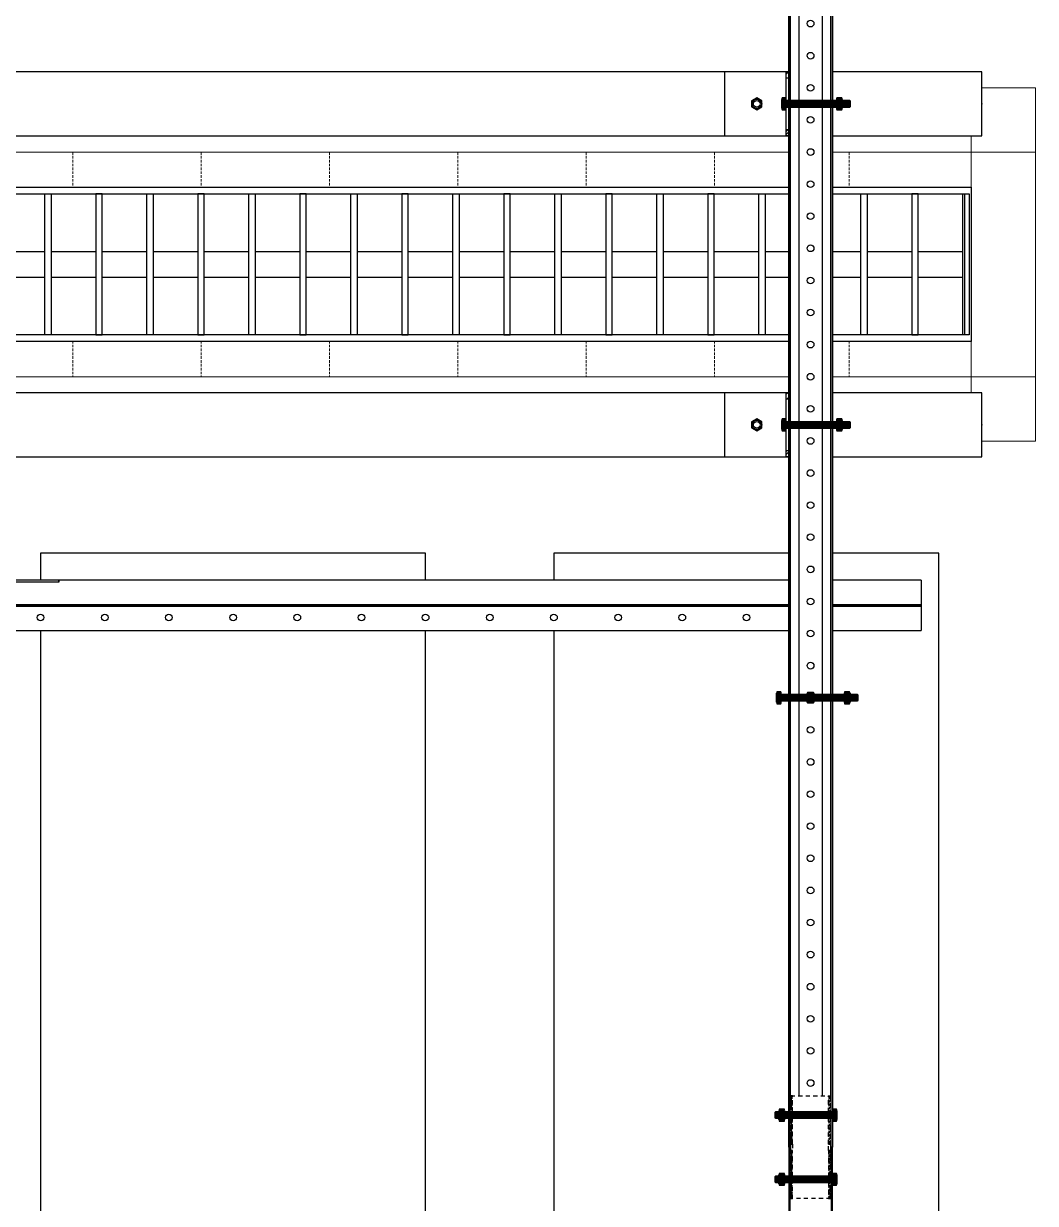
# Model space of a CAD drawing. Header units: millimetres. Extents: x -962357 to -591296, y -223672 to 59420.
# Drawn here: x -754543 to -753755, y -172975 to -172056 of the extents above; entities that cross this region are included whole.
import ezdxf

# ---------------------------------------------------------------- set-up
doc = ezdxf.new("R2010")
doc.units = ezdxf.units.MM
doc.linetypes.add('DPA_Hidden 50', pattern=[3, 2, -1])
doc.linetypes.add('TA_HL_000.90000', pattern=[5.85, 3.195, -2.655])
for name, color, linetype in [('000 - H A T C H', 8, 'Continuous'), ('000 - WIPEOUT', 250, 'Continuous'), ('001 - ASCESSORIES', 251, 'Continuous'), ('A04_TUBE SERIES', 2, 'Continuous'), ('A11_ALU.SOLID SHEET', 2, 'Continuous')]:
    doc.layers.add(name, color=color, linetype=linetype)
doc.layers.add('A-GLAZ-CURT', color=2, linetype='Continuous', lineweight=9)
pattern_1 = [(135, (45431.8018, -77824.1695), (-1.325825215, -1.325825215), []), (135, (45431.8018, -77823.2856), (-1.325825215, -1.325825215), [])]
pattern_2 = [(110, (-0.5, 0), (-0.939693, -0.34202), []), (110, (-0.2012, 0.6409), (-0.939693, -0.34202), [1.25, -0.25, 0, -0.25])]

# ---------------------------------------------------------------- blocks, each defined once
blk = doc.blocks.new('*U4621')
at = {"color": 1}
blk.add_wipeout([(600, -60), (-600, -60), (-600, 60), (600, 60)], dxfattribs=at).dxf.layer = '000 - WIPEOUT'
at = {"layer": '001 - ASCESSORIES', "color": 0}
blk.add_lwpolyline([(600, -60), (-600, -60), (-600, 60), (600, 60)], close=True, dxfattribs=at)
at = {"layer": '001 - ASCESSORIES'}
for points in [[(-593.5, -55), (-598.5, -55), (-598.5, 55), (-593.5, 55)], [(595, -55), (-595, -55), (-595, 55), (595, 55)], [(-558.77, -55), (-553.77, -55), (-553.77, 55), (-558.77, 55)], [(-514.03, -55), (-519.03, -55), (-519.03, 55), (-514.03, 55)], [(-479.3, -55), (-474.3, -55), (-474.3, 55), (-479.3, 55)], [(-434.57, -55), (-439.57, -55), (-439.57, 55), (-434.57, 55)], [(-399.83, -55), (-394.83, -55), (-394.83, 55), (-399.83, 55)], [(-355.1, -55), (-360.1, -55), (-360.1, 55), (-355.1, 55)], [(-320.37, -55), (-315.37, -55), (-315.37, 55), (-320.37, 55)], [(-275.63, -55), (-280.63, -55), (-280.63, 55), (-275.63, 55)], [(-240.9, -55), (-235.9, -55), (-235.9, 55), (-240.9, 55)], [(-196.17, -55), (-201.17, -55), (-201.17, 55), (-196.17, 55)], [(-161.43, -55), (-156.43, -55), (-156.43, 55), (-161.43, 55)], [(-116.7, -55), (-121.7, -55), (-121.7, 55), (-116.7, 55)], [(-81.97, -55), (-76.97, -55), (-76.97, 55), (-81.97, 55)], [(-37.23, -55), (-42.23, -55), (-42.23, 55), (-37.23, 55)], [(-2.5, -55), (2.5, -55), (2.5, 55), (-2.5, 55)], [(42.23, -55), (37.23, -55), (37.23, 55), (42.23, 55)], [(76.97, -55), (81.97, -55), (81.97, 55), (76.97, 55)], [(121.7, -55), (116.7, -55), (116.7, 55), (121.7, 55)], [(156.43, -55), (161.43, -55), (161.43, 55), (156.43, 55)], [(201.17, -55), (196.17, -55), (196.17, 55), (201.17, 55)], [(235.9, -55), (240.9, -55), (240.9, 55), (235.9, 55)], [(280.63, -55), (275.63, -55), (275.63, 55), (280.63, 55)], [(315.37, -55), (320.37, -55), (320.37, 55), (315.37, 55)], [(360.1, -55), (355.1, -55), (355.1, 55), (360.1, 55)], [(394.83, -55), (399.83, -55), (399.83, 55), (394.83, 55)], [(439.57, -55), (434.57, -55), (434.57, 55), (439.57, 55)], [(474.3, -55), (479.3, -55), (479.3, 55), (474.3, 55)], [(519.03, -55), (514.03, -55), (514.03, 55), (519.03, 55)], [(553.77, -55), (558.77, -55), (558.77, 55), (553.77, 55)], [(598.5, -55), (593.5, -55), (593.5, 55), (598.5, 55)]]:
    blk.add_lwpolyline(points, close=True, dxfattribs=at)
for points in [[(-593.5, 10), (-558.77, 10)], [(-553.77, 10), (-519.03, 10)], [(-514.03, 10), (-479.3, 10)], [(-474.3, 10), (-439.57, 10)], [(-434.57, 10), (-399.83, 10)], [(-394.83, 10), (-360.1, 10)], [(-355.1, 10), (-320.37, 10)], [(-315.37, 10), (-280.63, 10)], [(-275.63, 10), (-240.9, 10)], [(-235.9, 10), (-201.17, 10)], [(-196.17, 10), (-161.43, 10)], [(-156.43, 10), (-121.7, 10)], [(-116.7, 10), (-81.97, 10)], [(-76.97, 10), (-42.23, 10)], [(-37.23, 10), (-2.5, 10)], [(2.5, 10), (37.23, 10)], [(42.23, 10), (76.97, 10)], [(81.97, 10), (116.7, 10)], [(121.7, 10), (156.43, 10)], [(161.43, 10), (196.17, 10)], [(201.17, 10), (235.9, 10)], [(240.9, 10), (275.63, 10)], [(280.63, 10), (315.37, 10)], [(320.37, 10), (355.1, 10)], [(360.1, 10), (394.83, 10)], [(399.83, 10), (434.57, 10)], [(439.57, 10), (474.3, 10)], [(479.3, 10), (514.03, 10)], [(519.03, 10), (553.77, 10)], [(558.77, 10), (593.5, 10)], [(-593.5, -10), (-558.77, -10)], [(-553.77, -10), (-519.03, -10)], [(-514.03, -10), (-479.3, -10)], [(-474.3, -10), (-439.57, -10)], [(-434.57, -10), (-399.83, -10)], [(-394.83, -10), (-360.1, -10)], [(-355.1, -10), (-320.37, -10)], [(-315.37, -10), (-280.63, -10)], [(-275.63, -10), (-240.9, -10)], [(-235.9, -10), (-201.17, -10)], [(-196.17, -10), (-161.43, -10)], [(-156.43, -10), (-121.7, -10)], [(-116.7, -10), (-81.97, -10)], [(-76.97, -10), (-42.23, -10)], [(-37.23, -10), (-2.5, -10)], [(2.5, -10), (37.23, -10)], [(42.23, -10), (76.97, -10)], [(81.97, -10), (116.7, -10)], [(121.7, -10), (156.43, -10)], [(161.43, -10), (196.17, -10)], [(201.17, -10), (235.9, -10)], [(240.9, -10), (275.63, -10)], [(280.63, -10), (315.37, -10)], [(320.37, -10), (355.1, -10)], [(360.1, -10), (394.83, -10)], [(399.83, -10), (434.57, -10)], [(439.57, -10), (474.3, -10)], [(479.3, -10), (514.03, -10)], [(519.03, -10), (553.77, -10)], [(558.77, -10), (593.5, -10)]]:
    blk.add_lwpolyline(points, dxfattribs=at)
blk = doc.blocks.new('*U4843')
blk.add_attdef('EXTR.OVL-LENGTH_', (-25, -59.09), '', height=5)
blk.add_wipeout([(-25, 0), (25, 0), (25, 1208.5), (-25, 1208.5)]).dxf.layer = '000 - WIPEOUT'
blk.add_point((0, 0))
at = {"layer": 'A04_TUBE SERIES', "color": 0}
blk.add_lwpolyline([(-25, 0), (25, 0), (25, 1208.5), (-25, 1208.5)], close=True, dxfattribs=at)
blk = doc.blocks.new('*U4844')
blk.add_attdef('EXTR.OVL-LENGTH_', (-25, -59.09), '', height=5)
blk.add_wipeout([(-25, 0), (25, 0), (25, 1208.5), (-25, 1208.5)]).dxf.layer = '000 - WIPEOUT'
blk.add_point((0, 0))
at = {"layer": 'A04_TUBE SERIES', "color": 0}
blk.add_lwpolyline([(-25, 0), (25, 0), (25, 1208.5), (-25, 1208.5)], close=True, dxfattribs=at)
blk = doc.blocks.new('*U4853')
at = {"color": 3}
for points in [[(-875, 150), (875, 150), (875, -150), (-875, -150)], [(-875, -250), (875, -250), (875, -550), (-875, -550)]]:
    blk.add_wipeout(points, dxfattribs=at).dxf.layer = '000 - WIPEOUT'
at = {"layer": 'A11_ALU.SOLID SHEET', "color": 0, "linetype": 'ByBlock'}
for points in [[(-875, -150), (875, -150), (875, 150), (-875, 150)], [(-875, -550), (875, -550), (875, -250), (-875, -250)]]:
    blk.add_lwpolyline(points, close=True, dxfattribs=at)
blk = doc.blocks.new('*U4932')
at = {"color": 1}
blk.add_wipeout([(-736, 0), (336, 0), (336, -39), (-736, -39)], dxfattribs=at).dxf.layer = '000 - WIPEOUT'
at = {"layer": '001 - ASCESSORIES', "linetype": 'ByBlock'}
for p, q in [((-736, -20), (-736, 0)), ((336, -20), (336, 0)), ((336, -18.8), (-736, -18.8))]:
    blk.add_line(p, q, dxfattribs=at)
at = {"layer": '001 - ASCESSORIES'}
blk.add_line((336, -20), (-736, -20), dxfattribs=at)
at = {"layer": '001 - ASCESSORIES', "color": 0}
for p, q in [((-736, -39), (-736, -20)), ((336, -20), (336, -39))]:
    blk.add_line(p, q, dxfattribs=at)
for points in [[(336, 0), (-736, 0)], [(-736, -20), (336, -20)]]:
    blk.add_lwpolyline(points, dxfattribs=at)
at = {"layer": '001 - ASCESSORIES'}
for points in [[(336, -20), (-736, -20)], [(-736, -39), (336, -39)]]:
    blk.add_lwpolyline(points, dxfattribs=at)
at = {"layer": '001 - ASCESSORIES', "color": 2}
for points in [[(-64.41, -37.8), (-64.41, -39), (63.83, -39), (63.83, -37.8)], [(-64.12, -37.8), (-64.12, -39), (64.12, -39), (64.12, -37.8)]]:
    blk.add_lwpolyline(points, close=True, dxfattribs=at)
at = {"layer": '001 - ASCESSORIES'}
for centre in [(-650, -10), (-600, -10), (-550, -10), (-500, -10), (-450, -10), (-400, -10), (-350, -10), (-300, -10), (-250, -10), (-200, -10), (-150, -10), (-100, -10), (-50, -10), (0, -10), (0, -10), (50, -10), (100, -10), (150, -10), (200, -10), (250, -10)]:
    blk.add_circle(centre, 2.6, dxfattribs=at)
blk = doc.blocks.new('000 - ASSCESSORIES_FAMELINE_GALV.BRACKET_FITTING_U-PROFILE_CC-01_TOP_VIEW')
at = {"color": 6}
blk.add_wipeout([(1500, -17), (-1500, -17), (-1500, 17), (1500, 17)], dxfattribs=at).dxf.layer = '000 - WIPEOUT'
at = {"layer": '001 - ASCESSORIES', "color": 0, "linetype": 'ByBlock'}
for p, q in [((1500, 15.8), (-1500, 15.8)), ((1500, -15.8), (-1500, -15.8))]:
    blk.add_line(p, q, dxfattribs=at)
at = {"layer": '001 - ASCESSORIES', "color": 1}
blk.add_lwpolyline([(1500, 17), (1500, -17), (-1500, -17), (-1500, 17)], close=True, dxfattribs=at)
at = {"layer": '001 - ASCESSORIES', "color": 0, "linetype": 'ByBlock'}
for points in [[(-1500, 17), (-1500, 9), (1500, 9), (1500, 17)], [(-1500, -9), (-1500, -17), (1500, -17), (1500, -9)]]:
    blk.add_lwpolyline(points, close=True, dxfattribs=at)
at = {"layer": '001 - ASCESSORIES', "color": 1, "linetype": 'Continuous'}
for centre in [(625, 0), (650, 0), (675, 0), (700, 0), (725, 0), (750, 0), (775, 0), (800, 0), (825, 0), (850, 0), (875, 0), (900, 0), (925, 0), (950, 0), (975, 0), (1000, 0), (1025, 0), (1050, 0), (1075, 0), (1100, 0), (1125, 0), (1150, 0), (1175, 0), (1200, 0), (1225, 0), (1250, 0), (1275, 0), (1300, 0), (1325, 0), (1350, 0), (1375, 0), (1400, 0), (1425, 0), (1450, 0), (1475, 0), (1500, 0)]:
    blk.add_circle(centre, 2.6, dxfattribs=at)
blk = doc.blocks.new('000 - ASSCESSORIES_FAMELINE_GALV._SPICE-FOR_CC-01_TOP_VIEW')
blk.add_wipeout([(-40, 15.5), (40, 15.5), (40, -15.5), (-40, -15.5)]).dxf.layer = '000 - WIPEOUT'
at = {"layer": '000 - H A T C H'}
h = blk.add_hatch(dxfattribs=at)
h.set_pattern_fill('ANSI32', color=8, scale=5, angle=90)
h.set_pattern_definition(pattern_1)
h.paths.add_polyline_path([(-27.5, 14), (-27.5, 15.5), (-40, 15.5), (-40, 14)])
h.paths.add_polyline_path([(-2.5, 14), (-2.5, 15.5), (-22.5, 15.5), (-22.5, 14)])
h.paths.add_polyline_path([(27.5, 15.5), (27.5, 14), (40, 14), (40, 15.5)])
h.paths.add_polyline_path([(22.5, 14), (22.5, 15.5), (2.5, 15.5), (2.5, 14)])
h = blk.add_hatch(dxfattribs=at)
h.set_pattern_fill('ANSI32', color=8, scale=5, angle=90)
h.set_pattern_definition(pattern_1)
h.paths.add_polyline_path([(-27.5, -15.5), (-27.5, -14), (-40, -14), (-40, -15.5)])
h.paths.add_polyline_path([(-2.5, -15.5), (-2.5, -14), (-22.5, -14), (-22.5, -15.5)])
h.paths.add_polyline_path([(27.5, -14), (27.5, -15.5), (40, -15.5), (40, -14)])
h.paths.add_polyline_path([(22.5, -15.5), (22.5, -14), (2.5, -14), (2.5, -15.5)])
at = {"layer": '001 - ASCESSORIES', "color": 0, "linetype": 'ByBlock'}
for points in [[(-40, 15.5), (40, 15.5), (40, -15.5), (-40, -15.5)], [(-27.5, 14), (-27.5, 15.5), (-40, 15.5), (-40, 14)], [(-27.5, 15.5), (-22.5, 15.5), (-22.5, 14), (-27.5, 14)], [(-2.5, 14), (-2.5, 15.5), (-22.5, 15.5), (-22.5, 14)], [(-2.5, 15.5), (2.5, 15.5), (2.5, 14), (-2.5, 14)], [(22.5, 14), (22.5, 15.5), (2.5, 15.5), (2.5, 14)], [(22.5, 15.5), (27.5, 15.5), (27.5, 14), (22.5, 14)], [(27.5, 15.5), (27.5, 14), (40, 14), (40, 15.5)], [(-27.5, -15.5), (-27.5, -14), (-40, -14), (-40, -15.5)], [(-27.5, -14), (-22.5, -14), (-22.5, -15.5), (-27.5, -15.5)], [(-2.5, -15.5), (-2.5, -14), (-22.5, -14), (-22.5, -15.5)], [(-2.5, -14), (2.5, -14), (2.5, -15.5), (-2.5, -15.5)], [(2.5, -14), (22.5, -14), (22.5, -15.5), (2.5, -15.5)], [(22.5, -14), (27.5, -14), (27.5, -15.5), (22.5, -15.5)], [(27.5, -14), (40, -14), (40, -15.5), (27.5, -15.5)]]:
    blk.add_lwpolyline(points, close=True, dxfattribs=at)
blk = doc.blocks.new('*U4733')
at = {"layer": '001 - ASCESSORIES', "color": 0, "linetype": 'ByBlock', "rotation": 90}
blk.add_blockref('000 - ASSCESSORIES_FAMELINE_GALV._SPICE-FOR_CC-01_TOP_VIEW', (0, 0), dxfattribs=at)
blk = doc.blocks.new('*U4662')
at = {"color": 1}
for p, q in [((-3.46, 4.5), (3.46, 4.5)), ((-3.46, 0), (3.46, 0))]:
    blk.add_line(p, q, dxfattribs=at)
at = {"color": 0}
for points in [[(-2.31, 4.21, 0.249893), (-4.62, 4.21), (-4.62, 0.29, 0.249893), (-2.31, 0.29)], [(2.31, 4.21, 0.062422), (0, 4.5, 0.062422), (-2.31, 4.21), (-2.31, 0.29, 0.061692), (0, 0, 0.061692), (2.31, 0.29)], [(4.62, 4.21, 0.249893), (2.31, 4.21), (2.31, 0.29, 0.249893), (4.62, 0.29)]]:
    blk.add_lwpolyline(points, format="xyb", close=True, dxfattribs=at)
blk = doc.blocks.new('*U4707')
at = {"layer": '000 - H A T C H'}
h = blk.add_hatch(color=250, dxfattribs=at)
h.dxf.hatch_style = 1
edge = h.paths.add_edge_path()
edge.add_line((0.29, 4.62), (4.21, 4.62))
edge.add_arc((2.05, 3.46), 2.45, 0, 28.06093, ccw=False)
edge.add_line((4.5, 3.46), (4.5, 0.01))
edge.add_arc((-4.86, 0), 9.36, -0.02392, 0.02392, ccw=False)
edge.add_line((4.5, 0), (4.5, 0))
edge.add_arc((-4.86, 0), 9.36, -0.02392, 0.02392, ccw=False)
edge.add_line((4.5, -0.01), (4.5, -3.46))
edge.add_arc((2.05, -3.46), 2.45, -28.06093, 0, ccw=False)
edge.add_line((4.21, -4.62), (0.29, -4.62))
edge.add_arc((2.45, -3.46), 2.45, 180, 208.06093, ccw=False)
edge.add_line((0, -3.46), (0, 3.46))
edge.add_arc((2.45, 3.46), 2.45, 151.93907, 180, ccw=False)
at = {"layer": '001 - ASCESSORIES', "color": 0, "rotation": 270}
blk.add_blockref('*U4662', (0, 0), dxfattribs=at)
blk = doc.blocks.new('*U4682')
at = {"color": 1}
for p, q in [((-3.46, 3.5), (3.46, 3.5)), ((-3.46, 0), (3.46, 0))]:
    blk.add_line(p, q, dxfattribs=at)
at = {"color": 0}
for points in [[(-2.31, 3.21, 0.249855), (-4.62, 3.21), (-4.62, 0.29, 0.249855), (-2.31, 0.29)], [(2.31, 3.21, 0.062432), (0, 3.5, 0.062432), (-2.31, 3.21), (-2.31, 0.29, 0.061701), (0, 0, 0.061701), (2.31, 0.29)], [(4.62, 3.21, 0.249855), (2.31, 3.21), (2.31, 0.29, 0.249855), (4.62, 0.29)]]:
    blk.add_lwpolyline(points, format="xyb", close=True, dxfattribs=at)
blk = doc.blocks.new('*U4693')
at = {"layer": '000 - H A T C H'}
h = blk.add_hatch(dxfattribs=at)
h.set_pattern_fill('ANSI35', color=8, scale=4, angle=65)
h.set_pattern_definition(pattern_2)
h.paths.add_polyline_path([(0, -2.5), (44.5, -2.5), (44.5, 2.5), (0, 2.5)])
at = {"color": 8}
blk.add_line((44.5, -2.5), (44.5, 2.5), dxfattribs=at)
at = {"color": 1}
blk.add_lwpolyline([(44.5, 2.5), (0, 2.5), (0, -2.5), (44.5, -2.5), (45, -2), (45, 2)], close=True, dxfattribs=at)
blk = doc.blocks.new('*U4734')
at = {"layer": '000 - H A T C H'}
h = blk.add_hatch(color=250, dxfattribs=at)
h.dxf.hatch_style = 1
edge = h.paths.add_edge_path()
edge.add_line((-0.29, -4.62), (-3.21, -4.62))
edge.add_arc((-1.05, -3.46), 2.45, 180, 208.05689, ccw=False)
edge.add_line((-3.5, -3.46), (-3.5, -0.01))
edge.add_arc((5.86, 0), 9.36, 179.97608, 180.02392, ccw=False)
edge.add_line((-3.5, 0), (-3.5, 0))
edge.add_arc((5.86, 0), 9.36, 179.97608, 180.02392, ccw=False)
edge.add_line((-3.5, 0.01), (-3.5, 3.46))
edge.add_arc((-1.05, 3.46), 2.45, 151.94311, 180, ccw=False)
edge.add_line((-3.21, 4.62), (-0.29, 4.62))
edge.add_arc((-2.45, 3.46), 2.45, 360, 388.05689, ccw=False)
edge.add_line((0, 3.46), (0, -3.46))
edge.add_arc((-2.45, -3.46), 2.45, 331.94311, 360, ccw=False)
blk.add_blockref('*U4693', (0, 0))
at = {"layer": '001 - ASCESSORIES', "rotation": 90}
blk.add_blockref('*U4682', (0, 0), dxfattribs=at)
blk = doc.blocks.new('*U4735')
at = {"layer": '001 - ASCESSORIES', "rotation": 270}
for name, p in [('*U4734', (0, 0)), ('*U4707', (0, -37.2))]:
    blk.add_blockref(name, p, dxfattribs=at)
blk = doc.blocks.new('*U4937')
at = {"layer": '001 - ASCESSORIES'}
blk.add_lwpolyline([(3687.5, 17), (1500, 17), (1500, -17), (3687.5, -17)], close=True, dxfattribs=at)
at = {"layer": '001 - ASCESSORIES', "color": 0}
blk.add_lwpolyline([(3687.5, 16.2), (1500, 16.2), (1500, -16.2), (3687.5, -16.2)], close=True, dxfattribs=at)
at = {"layer": '001 - ASCESSORIES'}
blk.add_circle((1525, 0), 2.6, dxfattribs=at)
at = {"layer": '001 - ASCESSORIES', "color": 0, "linetype": 'ByBlock'}
blk.add_blockref('000 - ASSCESSORIES_FAMELINE_GALV.BRACKET_FITTING_U-PROFILE_CC-01_TOP_VIEW', (0, 0), dxfattribs=at)
at = {"layer": '001 - ASCESSORIES', "linetype": 'TA_HL_000.90000', "rotation": 90}
blk.add_blockref('*U4733', (1500, 0), dxfattribs=at)
for p in [(1475, 17), (1525, 17)]:
    blk.add_blockref('*U4735', p)
blk = doc.blocks.new('*U4663')
at = {"layer": '001 - ASCESSORIES', "color": 0}
blk.add_lwpolyline([(4.62, 0), (2.31, 4), (-2.31, 4), (-4.62, 0), (-2.31, -4), (2.31, -4)], close=True, dxfattribs=at)
at = {"layer": '001 - ASCESSORIES', "color": 8}
blk.add_circle((0, 0), 3.85, dxfattribs=at)
at = {"layer": '001 - ASCESSORIES', "color": 0}
blk.add_circle((0, 0), 2.6, dxfattribs=at)
blk = doc.blocks.new('*U4664')
at = {"layer": '000 - H A T C H'}
h = blk.add_hatch(color=250, dxfattribs=at)
h.dxf.hatch_style = 1
h.paths.add_polyline_path([(4, -2.31), (4, 2.31), (0, 4.62), (-4, 2.31), (-4, -2.31), (0, -4.62)])
h.paths.add_polyline_path([(0, -2.6, -1), (0, 2.6, -1)], flags=16)
at = {"layer": '001 - ASCESSORIES', "color": 0, "rotation": 270}
blk.add_blockref('*U4663', (0, 0), dxfattribs=at)
blk = doc.blocks.new('*U4696')
at = {"layer": '000 - H A T C H'}
h = blk.add_hatch(dxfattribs=at)
h.set_pattern_fill('ANSI35', color=8, scale=4, angle=65)
h.set_pattern_definition(pattern_2)
h.paths.add_polyline_path([(0, -2.5), (59.5, -2.5), (59.5, 2.5), (0, 2.5)])
at = {"color": 8}
blk.add_line((59.5, -2.5), (59.5, 2.5), dxfattribs=at)
at = {"color": 1}
blk.add_lwpolyline([(59.5, 2.5), (0, 2.5), (0, -2.5), (59.5, -2.5), (60, -2), (60, 2)], close=True, dxfattribs=at)
blk = doc.blocks.new('*U4748')
at = {"layer": '000 - H A T C H'}
h = blk.add_hatch(color=250, dxfattribs=at)
h.dxf.hatch_style = 1
edge = h.paths.add_edge_path()
edge.add_line((-0.29, -4.62), (-3.21, -4.62))
edge.add_arc((-1.05, -3.46), 2.45, 180, 208.05689, ccw=False)
edge.add_line((-3.5, -3.46), (-3.5, -0.01))
edge.add_arc((5.86, 0), 9.36, 179.97608, 180.02392, ccw=False)
edge.add_line((-3.5, 0), (-3.5, 0))
edge.add_arc((5.86, 0), 9.36, 179.97608, 180.02392, ccw=False)
edge.add_line((-3.5, 0.01), (-3.5, 3.46))
edge.add_arc((-1.05, 3.46), 2.45, 151.94311, 180, ccw=False)
edge.add_line((-3.21, 4.62), (-0.29, 4.62))
edge.add_arc((-2.45, 3.46), 2.45, 360, 388.05689, ccw=False)
edge.add_line((0, 3.46), (0, -3.46))
edge.add_arc((-2.45, -3.46), 2.45, 331.94311, 360, ccw=False)
blk.add_blockref('*U4696', (0, 0))
at = {"layer": '001 - ASCESSORIES', "rotation": 90}
blk.add_blockref('*U4682', (0, 0), dxfattribs=at)
blk = doc.blocks.new('*U4821')
at = {"layer": '001 - ASCESSORIES'}
blk.add_blockref('*U4748', (-23, 0), dxfattribs=at)
at = {"layer": '001 - ASCESSORIES', "color": 2}
for rotation in [90, 90, 270, 270]:
    blk.add_blockref('*U4664', (0, 0), dxfattribs=dict(at, rotation=rotation))
at = {"layer": '001 - ASCESSORIES', "color": 1}
blk.add_blockref('*U4707', (26.2, 0), dxfattribs=at)
blk = doc.blocks.new('000 - ASSCESSORIES_FAMELINE_AL.EXTR._L-PROFILE_50x68mm._non-code_TOP_VIEW')
blk.add_wipeout([(-50, -25), (0, -25), (0, 25), (-50, 25)]).dxf.layer = '000 - WIPEOUT'
at = {"layer": '000 - H A T C H'}
h = blk.add_hatch(dxfattribs=at)
h.set_pattern_fill('ANSI32', color=8, scale=0.5)
h.set_pattern_definition([(45, (-14193.569, 11847.092), (-3.367596, 3.367596), []), (45, (-14191.324, 11847.092), (-3.367596, 3.367596), [])])
h.paths.add_polyline_path([(-2, 20), (0, 20), (0, 25), (-2, 25)])
h.paths.add_polyline_path([(0, -20), (-2, -20), (-2, -25), (0, -25)])
at = {"layer": '001 - ASCESSORIES', "color": 0}
for p, q in [((0, 20), (-2, 20)), ((-2, -20), (0, -20))]:
    blk.add_line(p, q, dxfattribs=at)
at = {"layer": '001 - ASCESSORIES', "color": 1}
blk.add_line((-2, -20), (-2, 20), dxfattribs=at)
at = {"layer": '001 - ASCESSORIES'}
blk.add_lwpolyline([(-50, -25), (0, -25), (0, 25), (-50, 25)], close=True, dxfattribs=at)
at = {"layer": '001 - ASCESSORIES', "color": 0}
for points in [[(-2, 25), (0, 25), (0, 20), (-2, 20)], [(-2, -20), (0, -20), (0, -25), (-2, -25)]]:
    blk.add_lwpolyline(points, close=True, dxfattribs=at)
at = {"layer": '001 - ASCESSORIES', "color": 1}
blk.add_circle((-25, 0), 2.6, dxfattribs=at)
blk = doc.blocks.new('*U4738')
at = {"layer": '001 - ASCESSORIES', "color": 0}
blk.add_blockref('000 - ASSCESSORIES_FAMELINE_AL.EXTR._L-PROFILE_50x68mm._non-code_TOP_VIEW', (0, 0), dxfattribs=at)
blk = doc.blocks.new('*U4683')
blk.add_circle((0, 0), 3.66)
at = {"layer": '001 - ASCESSORIES', "color": 0}
blk.add_lwpolyline([(4.62, 0), (2.31, 4), (-2.31, 4), (-4.62, 0), (-2.31, -4), (2.31, -4)], close=True, dxfattribs=at)
at = {"layer": '001 - ASCESSORIES', "color": 8}
blk.add_circle((0, 0), 3.85, dxfattribs=at)
blk = doc.blocks.new('*U4715')
at = {"layer": '001 - ASCESSORIES', "rotation": 90}
blk.add_blockref('*U4683', (0, 0), dxfattribs=at)
blk = doc.blocks.new('*U4751')
at = {"layer": '001 - ASCESSORIES'}
blk.add_blockref('*U4715', (0, 0), dxfattribs=at)
blk = doc.blocks.new('*U4694')
at = {"layer": '000 - H A T C H'}
h = blk.add_hatch(dxfattribs=at)
h.set_pattern_fill('ANSI35', color=8, scale=4, angle=65)
h.set_pattern_definition(pattern_2)
h.paths.add_polyline_path([(0, -2.5), (49.5, -2.5), (49.5, 2.5), (0, 2.5)])
at = {"color": 8}
blk.add_line((49.5, -2.5), (49.5, 2.5), dxfattribs=at)
at = {"color": 1}
blk.add_lwpolyline([(49.5, 2.5), (0, 2.5), (0, -2.5), (49.5, -2.5), (50, -2), (50, 2)], close=True, dxfattribs=at)
blk = doc.blocks.new('*U4746')
at = {"layer": '000 - H A T C H'}
h = blk.add_hatch(color=250, dxfattribs=at)
h.dxf.hatch_style = 1
edge = h.paths.add_edge_path()
edge.add_line((-0.29, -4.62), (-3.21, -4.62))
edge.add_arc((-1.05, -3.46), 2.45, 180, 208.05689, ccw=False)
edge.add_line((-3.5, -3.46), (-3.5, -0.01))
edge.add_arc((5.86, 0), 9.36, 179.97608, 180.02392, ccw=False)
edge.add_line((-3.5, 0), (-3.5, 0))
edge.add_arc((5.86, 0), 9.36, 179.97608, 180.02392, ccw=False)
edge.add_line((-3.5, 0.01), (-3.5, 3.46))
edge.add_arc((-1.05, 3.46), 2.45, 151.94311, 180, ccw=False)
edge.add_line((-3.21, 4.62), (-0.29, 4.62))
edge.add_arc((-2.45, 3.46), 2.45, 360, 388.05689, ccw=False)
edge.add_line((0, 3.46), (0, -3.46))
edge.add_arc((-2.45, -3.46), 2.45, 331.94311, 360, ccw=False)
blk.add_blockref('*U4694', (0, 0))
at = {"layer": '001 - ASCESSORIES', "rotation": 90}
blk.add_blockref('*U4682', (0, 0), dxfattribs=at)
blk = doc.blocks.new('*U4752')
at = {"layer": '001 - ASCESSORIES'}
for name, p in [('*U4746', (0, 0)), ('*U4707', (39.2, -0.01))]:
    blk.add_blockref(name, p, dxfattribs=at)
blk = doc.blocks.new('*U4794')
at = {"color": 2}
blk.add_blockref('*U4738', (0, 0), dxfattribs=at)
for name, p in [('*U4751', (-25, 0)), ('*U4752', (-2, 0))]:
    blk.add_blockref(name, p)
blk = doc.blocks.new('*U4956')
blk.add_blockref('*U4621', (-9725, 3530.5))
at = {"layer": 'A04_TUBE SERIES', "color": 0, "linetype": 'ByBlock', "rotation": 89.99999999999999}
for name, p in [('*U4843', (-9116.5, 3655.5)), ('*U4844', (-9116.5, 3405.5))]:
    blk.add_blockref(name, p, dxfattribs=at)
at = {"layer": 'A11_ALU.SOLID SHEET', "color": 0, "linetype": 'ByBlock', "rotation": 90}
blk.add_blockref('*U4853', (-9700, 2430.5), dxfattribs=at)
at = {"layer": '001 - ASCESSORIES', "linetype": 'ByBlock', "rotation": 180}
blk.add_blockref('*U4932', (-9900, 3245.5), dxfattribs=at)
at = {"layer": '001 - ASCESSORIES', "linetype": 'ByBlock', "rotation": 270}
blk.add_blockref('*U4937', (-9250, 4343), dxfattribs=at)
at = {"layer": '001 - ASCESSORIES', "linetype": 'ByBlock'}
for name, p in [('*U4794', (-9267, 3655.5)), ('*U4794', (-9267, 3405.5)), ('*U4821', (-9250, 3193))]:
    blk.add_blockref(name, p, dxfattribs=at)
blk = doc.blocks.new('DPA_CP_Metal Ceiling Luminaire2 - Linear Luminaire-12437131-4160-01 UPPER PLATFORM LEVEL - REFLECTED CEILING PLAN')
at = {"layer": 'A-GLAZ-CURT'}
for p, q in [((-842129.95, 6974.03), (-842129.95, 7249.03)), ((-842129.95, 7249.03), (-840929.95, 7249.03)), ((-842129.95, 7249.03), (-842129.95, 6974.03)), ((-840929.95, 7249.03), (-842129.95, 7249.03)), ((-842129.95, 7249.03), (-840929.95, 7249.03)), ((-840929.95, 7249.03), (-840929.95, 6974.03)), ((-840929.95, 6974.03), (-840929.95, 7249.03)), ((-842129.95, 7211.53), (-842129.95, 6974.03)), ((-840929.95, 7211.53), (-840929.95, 6974.03)), ((-842129.95, 7199.03), (-840929.95, 7199.03)), ((-842129.95, 7024.03), (-840929.95, 7024.03)), ((-840929.95, 6974.03), (-842129.95, 6974.03)), ((-840929.95, 6974.03), (-842129.95, 6974.03)), ((-842129.95, 6974.03), (-840929.95, 6974.03))]:
    blk.add_line(p, q, dxfattribs=at)
at = {"layer": 'A-GLAZ-CURT', "linetype": 'DPA_Hidden 50'}
for p, q in [((-842034.95, 7199.03), (-842034.95, 7024.03)), ((-841929.95, 7199.03), (-841929.95, 7024.03)), ((-841829.95, 7199.03), (-841829.95, 7024.03)), ((-841729.95, 7199.03), (-841729.95, 7024.03)), ((-841629.95, 7199.03), (-841629.95, 7024.03)), ((-841529.95, 7199.03), (-841529.95, 7024.03)), ((-841429.95, 7199.03), (-841429.95, 7024.03)), ((-841329.95, 7199.03), (-841329.95, 7024.03)), ((-841229.95, 7199.03), (-841229.95, 7024.03)), ((-841129.95, 7199.03), (-841129.95, 7024.03)), ((-841024.95, 7199.03), (-841024.95, 7024.03))]:
    blk.add_line(p, q, dxfattribs=at)
blk = doc.blocks.new('DPA_CP_Metal Ceiling Panel1 - Horizontal with Gap-12453781-4160-01 UPPER PLATFORM LEVEL - REFLECTED CEILING PLAN')
at = {"layer": 'A-GLAZ-CURT'}
for p, q in [((-755057.35, 6974.03), (-755057.35, 7249.03)), ((-755057.35, 6974.03), (-755057.35, 7249.03)), ((-755057.35, 7249.03), (-755007.35, 7249.03)), ((-755057.35, 7249.03), (-755007.35, 7249.03)), ((-755057.35, 6974.03), (-755057.35, 7249.03)), ((-755007.35, 6974.03), (-755007.35, 7249.03)), ((-755007.35, 7249.03), (-755007.35, 6974.03)), ((-755007.35, 7249.03), (-755007.35, 6974.03)), ((-755057.35, 7199.03), (-755007.35, 7199.03)), ((-755057.35, 7024.03), (-755007.35, 7024.03)), ((-755057.35, 6974.03), (-755007.35, 6974.03)), ((-755007.35, 6974.03), (-755057.35, 6974.03)), ((-755007.35, 6974.03), (-755057.35, 6974.03))]:
    blk.add_line(p, q, dxfattribs=at)
blk = doc.blocks.new('*U453')
at = {"color": 1}
blk.add_wipeout([(600, -60), (-600, -60), (-600, 60), (600, 60)], dxfattribs=at).dxf.layer = '000 - WIPEOUT'
at = {"layer": '001 - ASCESSORIES', "color": 0}
blk.add_lwpolyline([(600, -60), (-600, -60), (-600, 60), (600, 60)], close=True, dxfattribs=at)
at = {"layer": '001 - ASCESSORIES'}
for points in [[(-593.5, -55), (-598.5, -55), (-598.5, 55), (-593.5, 55)], [(595, -55), (-595, -55), (-595, 55), (595, 55)], [(-558.77, -55), (-553.77, -55), (-553.77, 55), (-558.77, 55)], [(-514.03, -55), (-519.03, -55), (-519.03, 55), (-514.03, 55)], [(-479.3, -55), (-474.3, -55), (-474.3, 55), (-479.3, 55)], [(-434.57, -55), (-439.57, -55), (-439.57, 55), (-434.57, 55)], [(-399.83, -55), (-394.83, -55), (-394.83, 55), (-399.83, 55)], [(-355.1, -55), (-360.1, -55), (-360.1, 55), (-355.1, 55)], [(-320.37, -55), (-315.37, -55), (-315.37, 55), (-320.37, 55)], [(-275.63, -55), (-280.63, -55), (-280.63, 55), (-275.63, 55)], [(-240.9, -55), (-235.9, -55), (-235.9, 55), (-240.9, 55)], [(-196.17, -55), (-201.17, -55), (-201.17, 55), (-196.17, 55)], [(-161.43, -55), (-156.43, -55), (-156.43, 55), (-161.43, 55)], [(-116.7, -55), (-121.7, -55), (-121.7, 55), (-116.7, 55)], [(-81.97, -55), (-76.97, -55), (-76.97, 55), (-81.97, 55)], [(-37.23, -55), (-42.23, -55), (-42.23, 55), (-37.23, 55)], [(-2.5, -55), (2.5, -55), (2.5, 55), (-2.5, 55)], [(42.23, -55), (37.23, -55), (37.23, 55), (42.23, 55)], [(76.97, -55), (81.97, -55), (81.97, 55), (76.97, 55)], [(121.7, -55), (116.7, -55), (116.7, 55), (121.7, 55)], [(156.43, -55), (161.43, -55), (161.43, 55), (156.43, 55)], [(201.17, -55), (196.17, -55), (196.17, 55), (201.17, 55)], [(235.9, -55), (240.9, -55), (240.9, 55), (235.9, 55)], [(280.63, -55), (275.63, -55), (275.63, 55), (280.63, 55)], [(315.37, -55), (320.37, -55), (320.37, 55), (315.37, 55)], [(360.1, -55), (355.1, -55), (355.1, 55), (360.1, 55)], [(394.83, -55), (399.83, -55), (399.83, 55), (394.83, 55)], [(439.57, -55), (434.57, -55), (434.57, 55), (439.57, 55)], [(474.3, -55), (479.3, -55), (479.3, 55), (474.3, 55)], [(519.03, -55), (514.03, -55), (514.03, 55), (519.03, 55)], [(553.77, -55), (558.77, -55), (558.77, 55), (553.77, 55)], [(598.5, -55), (593.5, -55), (593.5, 55), (598.5, 55)]]:
    blk.add_lwpolyline(points, close=True, dxfattribs=at)
for points in [[(-593.5, 10), (-558.77, 10)], [(-553.77, 10), (-519.03, 10)], [(-514.03, 10), (-479.3, 10)], [(-474.3, 10), (-439.57, 10)], [(-434.57, 10), (-399.83, 10)], [(-394.83, 10), (-360.1, 10)], [(-355.1, 10), (-320.37, 10)], [(-315.37, 10), (-280.63, 10)], [(-275.63, 10), (-240.9, 10)], [(-235.9, 10), (-201.17, 10)], [(-196.17, 10), (-161.43, 10)], [(-156.43, 10), (-121.7, 10)], [(-116.7, 10), (-81.97, 10)], [(-76.97, 10), (-42.23, 10)], [(-37.23, 10), (-2.5, 10)], [(2.5, 10), (37.23, 10)], [(42.23, 10), (76.97, 10)], [(81.97, 10), (116.7, 10)], [(121.7, 10), (156.43, 10)], [(161.43, 10), (196.17, 10)], [(201.17, 10), (235.9, 10)], [(240.9, 10), (275.63, 10)], [(280.63, 10), (315.37, 10)], [(320.37, 10), (355.1, 10)], [(360.1, 10), (394.83, 10)], [(399.83, 10), (434.57, 10)], [(439.57, 10), (474.3, 10)], [(479.3, 10), (514.03, 10)], [(519.03, 10), (553.77, 10)], [(558.77, 10), (593.5, 10)], [(-593.5, -10), (-558.77, -10)], [(-553.77, -10), (-519.03, -10)], [(-514.03, -10), (-479.3, -10)], [(-474.3, -10), (-439.57, -10)], [(-434.57, -10), (-399.83, -10)], [(-394.83, -10), (-360.1, -10)], [(-355.1, -10), (-320.37, -10)], [(-315.37, -10), (-280.63, -10)], [(-275.63, -10), (-240.9, -10)], [(-235.9, -10), (-201.17, -10)], [(-196.17, -10), (-161.43, -10)], [(-156.43, -10), (-121.7, -10)], [(-116.7, -10), (-81.97, -10)], [(-76.97, -10), (-42.23, -10)], [(-37.23, -10), (-2.5, -10)], [(2.5, -10), (37.23, -10)], [(42.23, -10), (76.97, -10)], [(81.97, -10), (116.7, -10)], [(121.7, -10), (156.43, -10)], [(161.43, -10), (196.17, -10)], [(201.17, -10), (235.9, -10)], [(240.9, -10), (275.63, -10)], [(280.63, -10), (315.37, -10)], [(320.37, -10), (355.1, -10)], [(360.1, -10), (394.83, -10)], [(399.83, -10), (434.57, -10)], [(439.57, -10), (474.3, -10)], [(479.3, -10), (514.03, -10)], [(519.03, -10), (553.77, -10)], [(558.77, -10), (593.5, -10)]]:
    blk.add_lwpolyline(points, dxfattribs=at)
blk = doc.blocks.new('*U732')
blk.add_attdef('EXTR.OVL-LENGTH_', (-25, -59.09), '', height=5)
blk.add_wipeout([(-25, 0), (25, 0), (25, 1208.5), (-25, 1208.5)]).dxf.layer = '000 - WIPEOUT'
blk.add_point((0, 0))
at = {"layer": 'A04_TUBE SERIES', "color": 0}
blk.add_lwpolyline([(-25, 0), (25, 0), (25, 1208.5), (-25, 1208.5)], close=True, dxfattribs=at)
blk = doc.blocks.new('*U733')
blk.add_attdef('EXTR.OVL-LENGTH_', (-25, -59.09), '', height=5)
blk.add_wipeout([(-25, 0), (25, 0), (25, 1208.5), (-25, 1208.5)]).dxf.layer = '000 - WIPEOUT'
blk.add_point((0, 0))
at = {"layer": 'A04_TUBE SERIES', "color": 0}
blk.add_lwpolyline([(-25, 0), (25, 0), (25, 1208.5), (-25, 1208.5)], close=True, dxfattribs=at)
blk = doc.blocks.new('*U696')
at = {"color": 3}
for points in [[(-875, 150), (875, 150), (875, -150), (-875, -150)], [(-875, -250), (875, -250), (875, -550), (-875, -550)]]:
    blk.add_wipeout(points, dxfattribs=at).dxf.layer = '000 - WIPEOUT'
at = {"layer": 'A11_ALU.SOLID SHEET', "color": 0, "linetype": 'ByBlock'}
for points in [[(-875, -150), (875, -150), (875, 150), (-875, 150)], [(-875, -550), (875, -550), (875, -250), (-875, -250)]]:
    blk.add_lwpolyline(points, close=True, dxfattribs=at)
blk = doc.blocks.new('*U546')
at = {"color": 1}
blk.add_wipeout([(-736, 0), (336, 0), (336, -39), (-736, -39)], dxfattribs=at).dxf.layer = '000 - WIPEOUT'
at = {"layer": '001 - ASCESSORIES', "linetype": 'ByBlock'}
for p, q in [((-736, -20), (-736, 0)), ((336, -20), (336, 0)), ((336, -18.8), (-736, -18.8))]:
    blk.add_line(p, q, dxfattribs=at)
at = {"layer": '001 - ASCESSORIES'}
blk.add_line((336, -20), (-736, -20), dxfattribs=at)
at = {"layer": '001 - ASCESSORIES', "color": 0}
for p, q in [((-736, -39), (-736, -20)), ((336, -20), (336, -39))]:
    blk.add_line(p, q, dxfattribs=at)
for points in [[(336, 0), (-736, 0)], [(-736, -20), (336, -20)]]:
    blk.add_lwpolyline(points, dxfattribs=at)
at = {"layer": '001 - ASCESSORIES'}
for points in [[(336, -20), (-736, -20)], [(-736, -39), (336, -39)]]:
    blk.add_lwpolyline(points, dxfattribs=at)
at = {"layer": '001 - ASCESSORIES', "color": 2}
for points in [[(-64.41, -37.8), (-64.41, -39), (63.83, -39), (63.83, -37.8)], [(-64.12, -37.8), (-64.12, -39), (64.12, -39), (64.12, -37.8)]]:
    blk.add_lwpolyline(points, close=True, dxfattribs=at)
at = {"layer": '001 - ASCESSORIES'}
for centre in [(-650, -10), (-600, -10), (-550, -10), (-500, -10), (-450, -10), (-400, -10), (-350, -10), (-300, -10), (-250, -10), (-200, -10), (-150, -10), (-100, -10), (-50, -10), (0, -10), (0, -10), (50, -10), (100, -10), (150, -10), (200, -10), (250, -10)]:
    blk.add_circle(centre, 2.6, dxfattribs=at)
blk = doc.blocks.new('*U677')
at = {"layer": '001 - ASCESSORIES', "color": 0, "linetype": 'ByBlock', "rotation": 90}
blk.add_blockref('000 - ASSCESSORIES_FAMELINE_GALV._SPICE-FOR_CC-01_TOP_VIEW', (0, 0), dxfattribs=at)
blk = doc.blocks.new('*U349')
at = {"color": 1}
for p, q in [((-3.46, 4.5), (3.46, 4.5)), ((-3.46, 0), (3.46, 0))]:
    blk.add_line(p, q, dxfattribs=at)
at = {"color": 0}
for points in [[(-2.31, 4.21, 0.249893), (-4.62, 4.21), (-4.62, 0.29, 0.249893), (-2.31, 0.29)], [(2.31, 4.21, 0.062422), (0, 4.5, 0.062422), (-2.31, 4.21), (-2.31, 0.29, 0.061692), (0, 0, 0.061692), (2.31, 0.29)], [(4.62, 4.21, 0.249893), (2.31, 4.21), (2.31, 0.29, 0.249893), (4.62, 0.29)]]:
    blk.add_lwpolyline(points, format="xyb", close=True, dxfattribs=at)
blk = doc.blocks.new('*U667')
at = {"layer": '000 - H A T C H'}
h = blk.add_hatch(color=250, dxfattribs=at)
h.dxf.hatch_style = 1
edge = h.paths.add_edge_path()
edge.add_line((0.29, 4.62), (4.21, 4.62))
edge.add_arc((2.05, 3.46), 2.45, 0, 28.06093, ccw=False)
edge.add_line((4.5, 3.46), (4.5, 0.01))
edge.add_arc((-4.86, 0), 9.36, -0.02392, 0.02392, ccw=False)
edge.add_line((4.5, 0), (4.5, 0))
edge.add_arc((-4.86, 0), 9.36, -0.02392, 0.02392, ccw=False)
edge.add_line((4.5, -0.01), (4.5, -3.46))
edge.add_arc((2.05, -3.46), 2.45, -28.06093, 0, ccw=False)
edge.add_line((4.21, -4.62), (0.29, -4.62))
edge.add_arc((2.45, -3.46), 2.45, 180, 208.06093, ccw=False)
edge.add_line((0, -3.46), (0, 3.46))
edge.add_arc((2.45, 3.46), 2.45, 151.93907, 180, ccw=False)
at = {"layer": '001 - ASCESSORIES', "color": 0, "rotation": 270}
blk.add_blockref('*U349', (0, 0), dxfattribs=at)
blk = doc.blocks.new('*U351')
at = {"color": 1}
for p, q in [((-3.46, 3.5), (3.46, 3.5)), ((-3.46, 0), (3.46, 0))]:
    blk.add_line(p, q, dxfattribs=at)
at = {"color": 0}
for points in [[(-2.31, 3.21, 0.249855), (-4.62, 3.21), (-4.62, 0.29, 0.249855), (-2.31, 0.29)], [(2.31, 3.21, 0.062432), (0, 3.5, 0.062432), (-2.31, 3.21), (-2.31, 0.29, 0.061701), (0, 0, 0.061701), (2.31, 0.29)], [(4.62, 3.21, 0.249855), (2.31, 3.21), (2.31, 0.29, 0.249855), (4.62, 0.29)]]:
    blk.add_lwpolyline(points, format="xyb", close=True, dxfattribs=at)
blk = doc.blocks.new('*U362')
at = {"layer": '000 - H A T C H'}
h = blk.add_hatch(dxfattribs=at)
h.set_pattern_fill('ANSI35', color=8, scale=4, angle=65)
h.set_pattern_definition(pattern_2)
h.paths.add_polyline_path([(0, -2.5), (44.5, -2.5), (44.5, 2.5), (0, 2.5)])
at = {"color": 8}
blk.add_line((44.5, -2.5), (44.5, 2.5), dxfattribs=at)
at = {"color": 1}
blk.add_lwpolyline([(44.5, 2.5), (0, 2.5), (0, -2.5), (44.5, -2.5), (45, -2), (45, 2)], close=True, dxfattribs=at)
blk = doc.blocks.new('*U675')
at = {"layer": '000 - H A T C H'}
h = blk.add_hatch(color=250, dxfattribs=at)
h.dxf.hatch_style = 1
edge = h.paths.add_edge_path()
edge.add_line((-0.29, -4.62), (-3.21, -4.62))
edge.add_arc((-1.05, -3.46), 2.45, 180, 208.05689, ccw=False)
edge.add_line((-3.5, -3.46), (-3.5, -0.01))
edge.add_arc((5.86, 0), 9.36, 179.97608, 180.02392, ccw=False)
edge.add_line((-3.5, 0), (-3.5, 0))
edge.add_arc((5.86, 0), 9.36, 179.97608, 180.02392, ccw=False)
edge.add_line((-3.5, 0.01), (-3.5, 3.46))
edge.add_arc((-1.05, 3.46), 2.45, 151.94311, 180, ccw=False)
edge.add_line((-3.21, 4.62), (-0.29, 4.62))
edge.add_arc((-2.45, 3.46), 2.45, 360, 388.05689, ccw=False)
edge.add_line((0, 3.46), (0, -3.46))
edge.add_arc((-2.45, -3.46), 2.45, 331.94311, 360, ccw=False)
blk.add_blockref('*U362', (0, 0))
at = {"layer": '001 - ASCESSORIES', "rotation": 90}
blk.add_blockref('*U351', (0, 0), dxfattribs=at)
blk = doc.blocks.new('*U678')
at = {"layer": '001 - ASCESSORIES', "rotation": 270}
for name, p in [('*U675', (0, 0)), ('*U667', (0, -37.2))]:
    blk.add_blockref(name, p, dxfattribs=at)
blk = doc.blocks.new('*U657')
at = {"layer": '001 - ASCESSORIES'}
blk.add_lwpolyline([(3687.5, 17), (1500, 17), (1500, -17), (3687.5, -17)], close=True, dxfattribs=at)
at = {"layer": '001 - ASCESSORIES', "color": 0}
blk.add_lwpolyline([(3687.5, 16.2), (1500, 16.2), (1500, -16.2), (3687.5, -16.2)], close=True, dxfattribs=at)
at = {"layer": '001 - ASCESSORIES'}
blk.add_circle((1525, 0), 2.6, dxfattribs=at)
at = {"layer": '001 - ASCESSORIES', "color": 0, "linetype": 'ByBlock'}
blk.add_blockref('000 - ASSCESSORIES_FAMELINE_GALV.BRACKET_FITTING_U-PROFILE_CC-01_TOP_VIEW', (0, 0), dxfattribs=at)
at = {"layer": '001 - ASCESSORIES', "linetype": 'TA_HL_000.90000', "rotation": 90}
blk.add_blockref('*U677', (1500, 0), dxfattribs=at)
for p in [(1475, 17), (1525, 17)]:
    blk.add_blockref('*U678', p)
blk = doc.blocks.new('*U350')
at = {"layer": '001 - ASCESSORIES', "color": 0}
blk.add_lwpolyline([(4.62, 0), (2.31, 4), (-2.31, 4), (-4.62, 0), (-2.31, -4), (2.31, -4)], close=True, dxfattribs=at)
at = {"layer": '001 - ASCESSORIES', "color": 8}
blk.add_circle((0, 0), 3.85, dxfattribs=at)
at = {"layer": '001 - ASCESSORIES', "color": 0}
blk.add_circle((0, 0), 2.6, dxfattribs=at)
blk = doc.blocks.new('*U671')
at = {"layer": '000 - H A T C H'}
h = blk.add_hatch(color=250, dxfattribs=at)
h.dxf.hatch_style = 1
h.paths.add_polyline_path([(4, -2.31), (4, 2.31), (0, 4.62), (-4, 2.31), (-4, -2.31), (0, -4.62)])
h.paths.add_polyline_path([(0, -2.6, -1), (0, 2.6, -1)], flags=16)
at = {"layer": '001 - ASCESSORIES', "color": 0, "rotation": 270}
blk.add_blockref('*U350', (0, 0), dxfattribs=at)
blk = doc.blocks.new('*U365')
at = {"layer": '000 - H A T C H'}
h = blk.add_hatch(dxfattribs=at)
h.set_pattern_fill('ANSI35', color=8, scale=4, angle=65)
h.set_pattern_definition(pattern_2)
h.paths.add_polyline_path([(0, -2.5), (59.5, -2.5), (59.5, 2.5), (0, 2.5)])
at = {"color": 8}
blk.add_line((59.5, -2.5), (59.5, 2.5), dxfattribs=at)
at = {"color": 1}
blk.add_lwpolyline([(59.5, 2.5), (0, 2.5), (0, -2.5), (59.5, -2.5), (60, -2), (60, 2)], close=True, dxfattribs=at)
blk = doc.blocks.new('*U583')
at = {"layer": '000 - H A T C H'}
h = blk.add_hatch(color=250, dxfattribs=at)
h.dxf.hatch_style = 1
edge = h.paths.add_edge_path()
edge.add_line((-0.29, -4.62), (-3.21, -4.62))
edge.add_arc((-1.05, -3.46), 2.45, 180, 208.05689, ccw=False)
edge.add_line((-3.5, -3.46), (-3.5, -0.01))
edge.add_arc((5.86, 0), 9.36, 179.97608, 180.02392, ccw=False)
edge.add_line((-3.5, 0), (-3.5, 0))
edge.add_arc((5.86, 0), 9.36, 179.97608, 180.02392, ccw=False)
edge.add_line((-3.5, 0.01), (-3.5, 3.46))
edge.add_arc((-1.05, 3.46), 2.45, 151.94311, 180, ccw=False)
edge.add_line((-3.21, 4.62), (-0.29, 4.62))
edge.add_arc((-2.45, 3.46), 2.45, 360, 388.05689, ccw=False)
edge.add_line((0, 3.46), (0, -3.46))
edge.add_arc((-2.45, -3.46), 2.45, 331.94311, 360, ccw=False)
blk.add_blockref('*U365', (0, 0))
at = {"layer": '001 - ASCESSORIES', "rotation": 90}
blk.add_blockref('*U351', (0, 0), dxfattribs=at)
blk = doc.blocks.new('*U686')
at = {"layer": '001 - ASCESSORIES'}
blk.add_blockref('*U583', (-23, 0), dxfattribs=at)
at = {"layer": '001 - ASCESSORIES', "color": 2}
for rotation in [90, 90, 270, 270]:
    blk.add_blockref('*U671', (0, 0), dxfattribs=dict(at, rotation=rotation))
at = {"layer": '001 - ASCESSORIES', "color": 1}
blk.add_blockref('*U667', (26.2, 0), dxfattribs=at)
blk = doc.blocks.new('*U573')
at = {"layer": '001 - ASCESSORIES', "color": 0}
blk.add_blockref('000 - ASSCESSORIES_FAMELINE_AL.EXTR._L-PROFILE_50x68mm._non-code_TOP_VIEW', (0, 0), dxfattribs=at)
blk = doc.blocks.new('*U352')
blk.add_circle((0, 0), 3.66)
at = {"layer": '001 - ASCESSORIES', "color": 0}
blk.add_lwpolyline([(4.62, 0), (2.31, 4), (-2.31, 4), (-4.62, 0), (-2.31, -4), (2.31, -4)], close=True, dxfattribs=at)
at = {"layer": '001 - ASCESSORIES', "color": 8}
blk.add_circle((0, 0), 3.85, dxfattribs=at)
blk = doc.blocks.new('*U662')
at = {"layer": '001 - ASCESSORIES', "rotation": 90}
blk.add_blockref('*U352', (0, 0), dxfattribs=at)
blk = doc.blocks.new('*U569')
at = {"layer": '001 - ASCESSORIES'}
blk.add_blockref('*U662', (0, 0), dxfattribs=at)
blk = doc.blocks.new('*U363')
at = {"layer": '000 - H A T C H'}
h = blk.add_hatch(dxfattribs=at)
h.set_pattern_fill('ANSI35', color=8, scale=4, angle=65)
h.set_pattern_definition(pattern_2)
h.paths.add_polyline_path([(0, -2.5), (49.5, -2.5), (49.5, 2.5), (0, 2.5)])
at = {"color": 8}
blk.add_line((49.5, -2.5), (49.5, 2.5), dxfattribs=at)
at = {"color": 1}
blk.add_lwpolyline([(49.5, 2.5), (0, 2.5), (0, -2.5), (49.5, -2.5), (50, -2), (50, 2)], close=True, dxfattribs=at)
blk = doc.blocks.new('*U584')
at = {"layer": '000 - H A T C H'}
h = blk.add_hatch(color=250, dxfattribs=at)
h.dxf.hatch_style = 1
edge = h.paths.add_edge_path()
edge.add_line((-0.29, -4.62), (-3.21, -4.62))
edge.add_arc((-1.05, -3.46), 2.45, 180, 208.05689, ccw=False)
edge.add_line((-3.5, -3.46), (-3.5, -0.01))
edge.add_arc((5.86, 0), 9.36, 179.97608, 180.02392, ccw=False)
edge.add_line((-3.5, 0), (-3.5, 0))
edge.add_arc((5.86, 0), 9.36, 179.97608, 180.02392, ccw=False)
edge.add_line((-3.5, 0.01), (-3.5, 3.46))
edge.add_arc((-1.05, 3.46), 2.45, 151.94311, 180, ccw=False)
edge.add_line((-3.21, 4.62), (-0.29, 4.62))
edge.add_arc((-2.45, 3.46), 2.45, 360, 388.05689, ccw=False)
edge.add_line((0, 3.46), (0, -3.46))
edge.add_arc((-2.45, -3.46), 2.45, 331.94311, 360, ccw=False)
blk.add_blockref('*U363', (0, 0))
at = {"layer": '001 - ASCESSORIES', "rotation": 90}
blk.add_blockref('*U351', (0, 0), dxfattribs=at)
blk = doc.blocks.new('*U680')
at = {"layer": '001 - ASCESSORIES'}
for name, p in [('*U584', (0, 0)), ('*U667', (39.2, -0.01))]:
    blk.add_blockref(name, p, dxfattribs=at)
blk = doc.blocks.new('*U681')
at = {"color": 2}
blk.add_blockref('*U573', (0, 0), dxfattribs=at)
for name, p in [('*U569', (-25, 0)), ('*U680', (-2, 0))]:
    blk.add_blockref(name, p)

msp = doc.modelspace()

# ---------------------------------------------------------------- block references
at = {"layer": 'A-GLAZ-CURT'}
for name, p in [('DPA_CP_Metal Ceiling Luminaire2 - Linear Luminaire-12437131-4160-01 UPPER PLATFORM LEVEL - REFLECTED CEILING PLAN', (87125, -179355.5)), ('DPA_CP_Metal Ceiling Panel1 - Horizontal with Gap-12453781-4160-01 UPPER PLATFORM LEVEL - REFLECTED CEILING PLAN', (1252.5, -179355.5))]:
    msp.add_blockref(name, p, dxfattribs=at)

# ---------------------------------------------------------------- next in the draw order: block references
msp.add_blockref('*U4956', (-744680, -175774.39))

# ---------------------------------------------------------------- next in the draw order: block references
msp.add_blockref('*U453', (-754405, -172243.89))
at = {"layer": 'A04_TUBE SERIES', "color": 0, "linetype": 'ByBlock', "rotation": 89.99999999999999}
for name, p in [('*U732', (-753796.5, -172118.89)), ('*U733', (-753796.5, -172368.89))]:
    msp.add_blockref(name, p, dxfattribs=at)
at = {"layer": 'A11_ALU.SOLID SHEET', "color": 0, "linetype": 'ByBlock', "rotation": 90}
msp.add_blockref('*U696', (-754380, -173343.89), dxfattribs=at)

# ---------------------------------------------------------------- next in the draw order: block references
at = {"layer": '001 - ASCESSORIES', "linetype": 'ByBlock', "rotation": 180}
msp.add_blockref('*U546', (-754580, -172528.89), dxfattribs=at)

# ---------------------------------------------------------------- next in the draw order: block references
at = {"layer": '001 - ASCESSORIES', "linetype": 'ByBlock', "rotation": 270}
msp.add_blockref('*U657', (-753930, -171431.39), dxfattribs=at)

# ---------------------------------------------------------------- next in the draw order: block references
at = {"layer": '001 - ASCESSORIES', "linetype": 'ByBlock'}
for name, p in [('*U681', (-753947, -172118.89)), ('*U681', (-753947, -172368.89)), ('*U686', (-753930, -172581.39))]:
    msp.add_blockref(name, p, dxfattribs=at)

doc.saveas('drawing.dxf')
